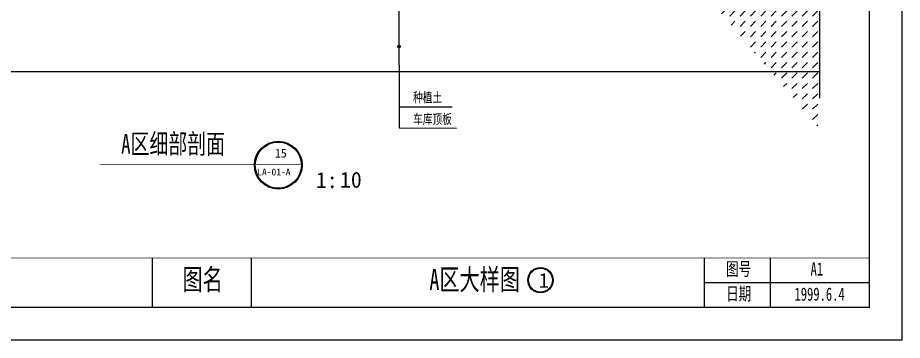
# Model space of a CAD drawing. Extents: x -439 to 3761, y 147 to 3065.
# Drawn here: x 1077 to 3761, y 147 to 1127 of the extents above; entities that cross this region are included whole.
import ezdxf

# ---------------------------------------------------------------- set-up
doc = ezdxf.new("R2010")
doc.units = 0
for name, color, linetype in [('LEVEL', 2, 'CONTINUOUS'), ('STAIR', 140, 'CONTINUOUS'), ('TEXT', 41, 'CONTINUOUS'), ('TK', 1, 'CONTINUOUS')]:
    doc.layers.add(name, color=color, linetype=linetype)
doc.styles.get("Standard").update_dxf_attribs({"font": 'SIMSUN.TTF'})
doc.styles.add('STYLE1', font='SIMSUN.TTF', dxfattribs={"width": 0.7})

msp = doc.modelspace()

# ---------------------------------------------------------------- hatches: boundary and pattern name
at = {"layer": 'STAIR'}
h = msp.add_hatch(dxfattribs=at)
h.set_pattern_fill('DASH', color=256, scale=7, angle=45, style=0)
edge = h.paths.add_edge_path()
edge.add_line((3507.5, 2083.5), (3507.5, 792.8))
edge.add_line((2429.6, 2053.5), (3507.5, 2053.5))
edge.add_line((2429.6, 2083.5), (3507.5, 2083.5))
edge.add_line((2429.6, 2083.5), (2429.6, 2053.5))
at = {"layer": 'TEXT', "linetype": 'CONTINUOUS'}
h = msp.add_hatch(color=256, dxfattribs=at)
edge = h.paths.add_edge_path()
edge.add_arc((1867.6, 678.9), 72.5, 0, 360)
edge = h.paths.add_edge_path(flags=16)
edge.add_arc((1867.6, 678.9), 70, 0, 360)
at = {"layer": 'TK', "linetype": 'CONTINUOUS'}
h = msp.add_hatch(color=256, dxfattribs=at)
edge = h.paths.add_edge_path(flags=16)
edge.add_arc((2663.3, 329.6), 36.2, 0, 360)
edge = h.paths.add_edge_path()
edge.add_arc((2663.3, 329.6), 38.6, 0, 360)

# ---------------------------------------------------------------- linework, layer by layer
at = {"layer": 'LEVEL'}
msp.add_line((-36.6, 963.5), (3507.5, 963.5), dxfattribs=at)
at = {"layer": 'STAIR', "linetype": 'CONTINUOUS'}
msp.add_line((3510.1, 1443.6), (3510.1, 882.7), dxfattribs=at)
at = {"layer": 'TEXT', "linetype": 'CONTINUOUS'}
for p, q in [((2233.8, 1173.8), (2234.9, 792.5)), ((2234.9, 856.2), (2395, 856.2)), ((2234.9, 792.5), (2408, 791.3))]:
    msp.add_line(p, q, dxfattribs=at)
at = {"layer": 'TEXT', "linetype": 'CONTINUOUS', "const_width": 2.5}
msp.add_lwpolyline([(1325.6, 681.2), (1937.5, 681.2)], dxfattribs=at)
at = {"layer": 'TEXT', "linetype": 'CONTINUOUS'}
for centre, radius in [((2234, 1038.9), 3.9), ((1867.6, 678.9), 72.5), ((1867.6, 678.9), 70)]:
    msp.add_circle(centre, radius, dxfattribs=at)
at = {"layer": 'TK', "linetype": 'CONTINUOUS'}
for p, q in [((3761.1, 147.1), (3761.1, 3064.8)), ((3661.1, 247.1), (3661.1, 2997.1)), ((1486.1, 247.1), (1486.1, 397.1)), ((1786.1, 247.1), (1786.1, 397.1)), ((3161.1, 247.1), (3161.1, 397.1)), ((3361.1, 247.1), (3361.1, 397.1)), ((3161.1, 322.1), (3661.1, 322.1)), ((3661.1, 247.1), (-188.9, 247.1)), ((3761.1, 147.1), (-438.9, 147.1))]:
    msp.add_line(p, q, dxfattribs=at)
at = {"layer": 'TK', "linetype": 'CONTINUOUS', "const_width": 2.5}
for points in [[(-188.9, 2997.1), (-188.9, 247.1), (3661.1, 247.1), (3661.1, 2997.1), (-188.9, 2997.1)], [(-188.9, 397.1), (3661.1, 397.1)]]:
    msp.add_lwpolyline(points, dxfattribs=at)
at = {"layer": 'TK', "linetype": 'CONTINUOUS'}
for radius in [38.6, 36.2]:
    msp.add_circle((2663.3, 329.6), radius, dxfattribs=at)

# ---------------------------------------------------------------- texts
at = {"layer": 'TEXT', "linetype": 'CONTINUOUS', "style": 'STYLE1', "width": 0.7}
for s, height, p in [('种植土', 30, (2276.7, 869.9)), ('车库顶板', 30, (2276.7, 803.8)), ('A区细部剖面', 60, (1390.9, 713.6))]:
    msp.add_text(s, height=height, dxfattribs=at).set_placement(p)
at = {"layer": 'TEXT', "linetype": 'CONTINUOUS'}
for s, height, p in [('15', 26.44, (1857.4, 701.8)), ('LA-01-A', 21.15, (1803.9, 647.5)), ('1:', 48.39, (1981.8, 609.4)), ('10', 48.39, (2055, 610.3))]:
    msp.add_text(s, height=height, dxfattribs=at).set_placement(p)
at = {"layer": 'TK', "linetype": 'CONTINUOUS', "style": 'STYLE1', "width": 0.7}
for s, height, p in [('图号', 40, (3226.3, 343.8)), ('图名', 64, (1577, 299.7)), ('A区大样图', 64, (2326.1, 299.7)), ('日期', 40, (3226.3, 268.6))]:
    msp.add_text(s, height=height, dxfattribs=at).set_placement(p)
at = {"layer": 'TK', "linetype": 'CONTINUOUS', "width": 0.7}
for s, p in [('A1', (3482.8, 343.8)), ('1999.6.4', (3434, 267.3))]:
    msp.add_text(s, height=40, dxfattribs=at).set_placement(p)
at = {"layer": 'TK', "linetype": 'CONTINUOUS'}
msp.add_text('1', height=44.9, dxfattribs=at).set_placement((2658.3, 306.6))

doc.saveas('drawing.dxf')
